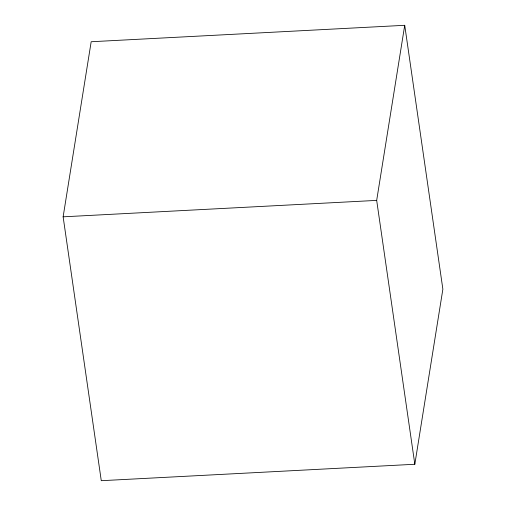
<?xml version="1.0" encoding="UTF-8"?>
<svg xmlns="http://www.w3.org/2000/svg" width="506" height="506" viewBox="0 0 506 506"><rect width="100%" height="100%" fill="white"/><g stroke="black" fill="none" stroke-linecap="round" stroke-linejoin="round"><path stroke-width="0.76" d="M63.13 216.827L91.175 41.739L404.724 25.3L442.87 289.173L414.825 464.261L101.276 480.7L63.13 216.827L376.679 200.389L404.724 25.3M376.679 200.389L414.825 464.261"/></g></svg>
